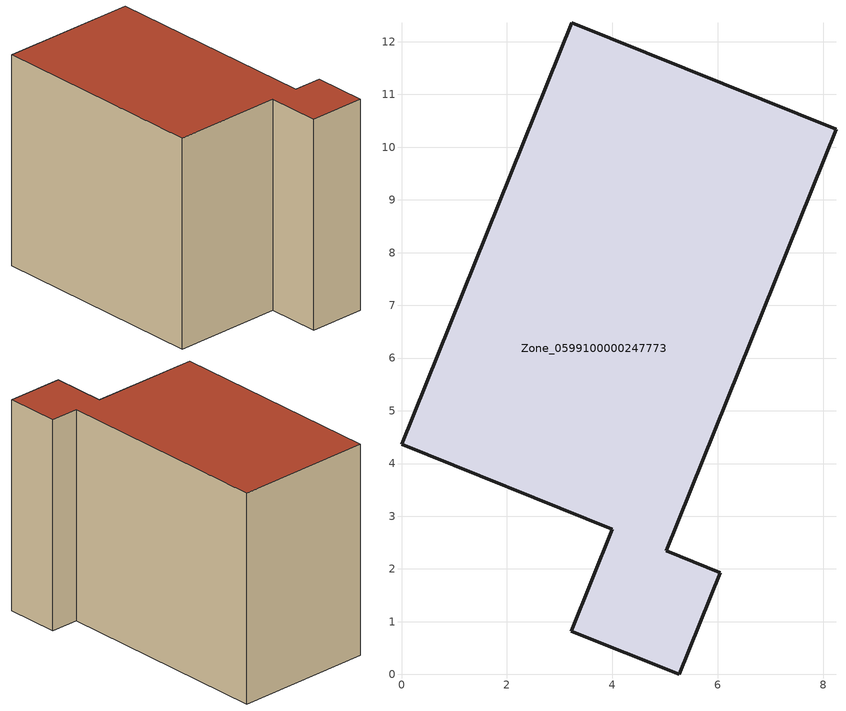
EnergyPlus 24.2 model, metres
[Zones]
Zone_0599100000247773
 floor ground (C_G): 5.02,2.34 6.04,1.93 5.26,0 3.22,0.82 4,2.75 0,4.36 3.23,12.36 8.24,10.34 z0
 wall outside (C_F): 6.04,1.93 5.02,2.34 8.24,10.34 3.23,12.36 0,4.36 4,2.75 3.22,0.82 5.26,0 6.04,1.93 z0:8.21
 roof outside (C_R): 5.02,2.34 8.24,10.34 3.23,12.36 0,4.36 4,2.75 3.22,0.82 5.26,0 6.04,1.93 z8.21
[BUILDING]
Pand.0599100000247773: North Axis=0; Terrain=City; Loads Convergence Tolerance Value=0.04; Temperature Convergence Tolerance Value=0.4; Solar Distribution=FullExterior; Maximum Number of Warmup Days=25; Minimum Number of Warmup Days=1
[Site:Location]
Rotterdam.The.Hague.AP_ZH_NLD Design_Conditions: Latitude=51.96; Longitude=4.45; Time Zone=1; Elevation=-4.5
[SITE:GROUNDTEMPERATURE:BUILDINGSURFACE]
18, 18, 18, 18, 18, 18, 18, 18, 18, 18, 18, 18
[MATERIAL] Thermal Absorptance=0.9; Solar Absorptance=0.7; Visible Absorptance=0.7
Name | Roughness | Thickness | Conductivity | Density | Specific Heat
G.TI.1975-1991 | MediumSmooth | 0.15 | 0.288461 | 540 | 1210
F.TI.1975-1991 | Rough | 0.3 | 0.230769 | 1920 | 840
R.TI.1975-1991 | MediumRough | 0.2 | 0.153846 | 1500 | 1000
[CONSTRUCTION]
C_G: G.TI.1975-1991
C_F: F.TI.1975-1991
C_R: R.TI.1975-1991
[ZONE]
Zone_0599100000247773: Type=1; Multiplier=1; Ceiling Height=Autocalculate; Volume=Autocalculate; Floor Area=autocalculate; Part of Total Floor Area=Yes
[ZONEINFILTRATION:DESIGNFLOWRATE]
Infil_Zone_0599100000247773: Zone or ZoneList or Space or SpaceList=Zone_0599100000247773; Schedule=AlwaysOn; Design Flow Rate Calculation Method=Flow/Area; Flow Rate per Floor Area=0.003; Constant Term Coefficient=1; Temperature Term Coefficient=0; Velocity Term Coefficient=0; Velocity Squared Term Coefficient=0
[HVACTEMPLATE:ZONE:IDEALLOADSAIRSYSTEM]
Zone_0599100000247773: Maximum Heating Supply Air Temperature=50; Minimum Cooling Supply Air Temperature=13; Maximum Heating Supply Air Humidity Ratio=0.0156; Minimum Cooling Supply Air Humidity Ratio=0.0077; Heating Limit=NoLimit; Cooling Limit=NoLimit; Dehumidification Control Type=ConstantSensibleHeatRatio; Cooling Sensible Heat Ratio=0.7; Dehumidification Setpoint=60; Humidification Control Type=None; Humidification Setpoint=30; Outdoor Air Method=None; Outdoor Air Flow Rate per Person=0.00944; Outdoor Air Flow Rate per Zone Floor Area=0; Outdoor Air Flow Rate per Zone=0; Demand Controlled Ventilation Type=None; Outdoor Air Economizer Type=NoEconomizer; Heat Recovery Type=None; Sensible Heat Recovery Effectiveness=0.7; Latent Heat Recovery Effectiveness=0.65
[ZONECONTROL:THERMOSTAT]
ThermostatControl_Zone_0599100000247773: Zone or ZoneList=Zone_0599100000247773; Control Type Schedule=DualSetpointControlType; Control 1=Thermostat_Zone_0599100000247773; Temperature Difference Between Cutout And Setpoint=0
[THERMOSTATSETPOINT:DUALSETPOINT]
Thermostat_Zone_0599100000247773: Heating Setpoint Temperature Schedule=HeatingSetpoint_Zone_0599100000247773; Cooling Setpoint Temperature Schedule=CoolingSetpoint_Zone_0599100000247773
[SCHEDULE:COMPACT]
HeatingSetpoint_Zone_0599100000247773: Through: 12/31, For: AllDays, Until: 24:00, 21
CoolingSetpoint_Zone_0599100000247773: Through: 12/31, For: AllDays, Until: 24:00, 24
DualSetpointControlType: Through: 12/31, For: AllDays, Until: 24:00, 4
AlwaysOn: Through: 12/31, For: AllDays, Until: 24:00, 1
